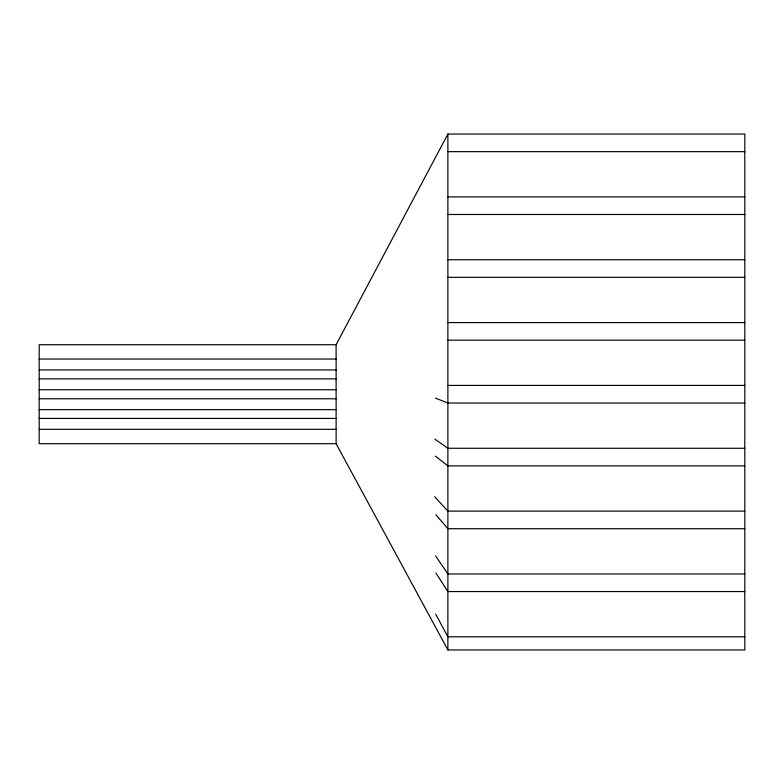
<?xml version="1.0" encoding="UTF-8"?>
<svg xmlns="http://www.w3.org/2000/svg" width="784" height="784" viewBox="0 0 784 784"><rect width="100%" height="100%" fill="white"/><g stroke="black" fill="none" stroke-linecap="round" stroke-linejoin="round"><path stroke-width="1.18" d="M336.111 344.725L447.889 134.044L744.8 134.044L744.8 649.956L447.889 649.956L336.111 443.695L336.111 344.725L39.2 344.725L39.2 443.695L336.111 443.695M447.889 151.645L744.8 151.645M447.889 196.892L744.8 196.892M447.889 214.483L744.8 214.483M447.889 259.739L744.8 259.739M447.889 277.33L744.8 277.33M447.889 322.577L744.8 322.577M447.889 340.178L744.8 340.178M39.2 359.043L336.111 359.043M39.2 369.93L336.111 369.93M39.2 378.868L336.111 378.868M447.889 385.424L744.8 385.424M39.2 389.756L336.111 389.756M39.2 398.772L336.111 398.772M744.8 403.025L447.889 403.025L435.473 398.135M39.2 409.66L336.111 409.66M39.2 418.431L336.111 418.431M39.2 429.318L336.111 429.318M744.8 448.272L447.889 448.272L434.914 439.177M744.8 465.872L447.889 465.872L435.365 456.121M744.8 511.119L447.889 511.119L434.64 496.733M744.8 528.71L447.889 528.71L435.914 514.794M744.8 573.966L447.889 573.966L435.551 555.817M744.8 591.557L447.889 591.557L435.982 573.124M744.8 636.804L447.889 636.804L435.728 614.235M447.889 134.044L447.889 649.956"/></g></svg>
